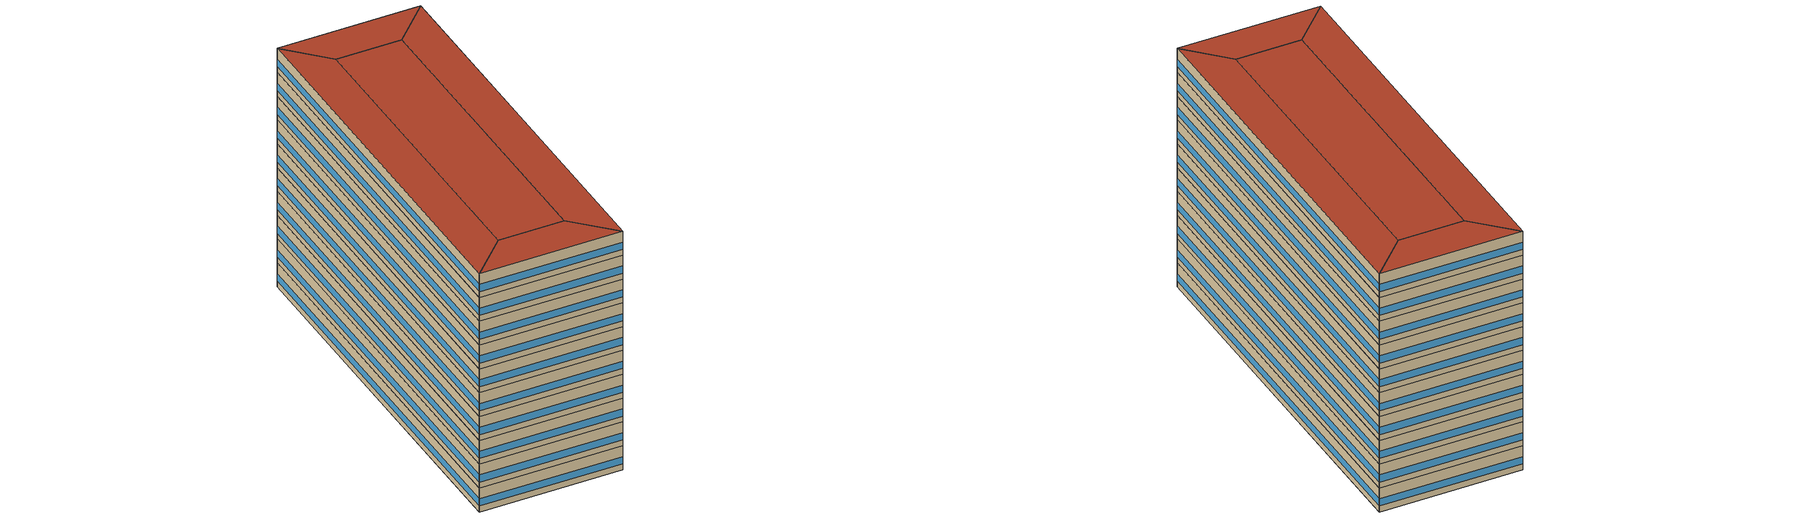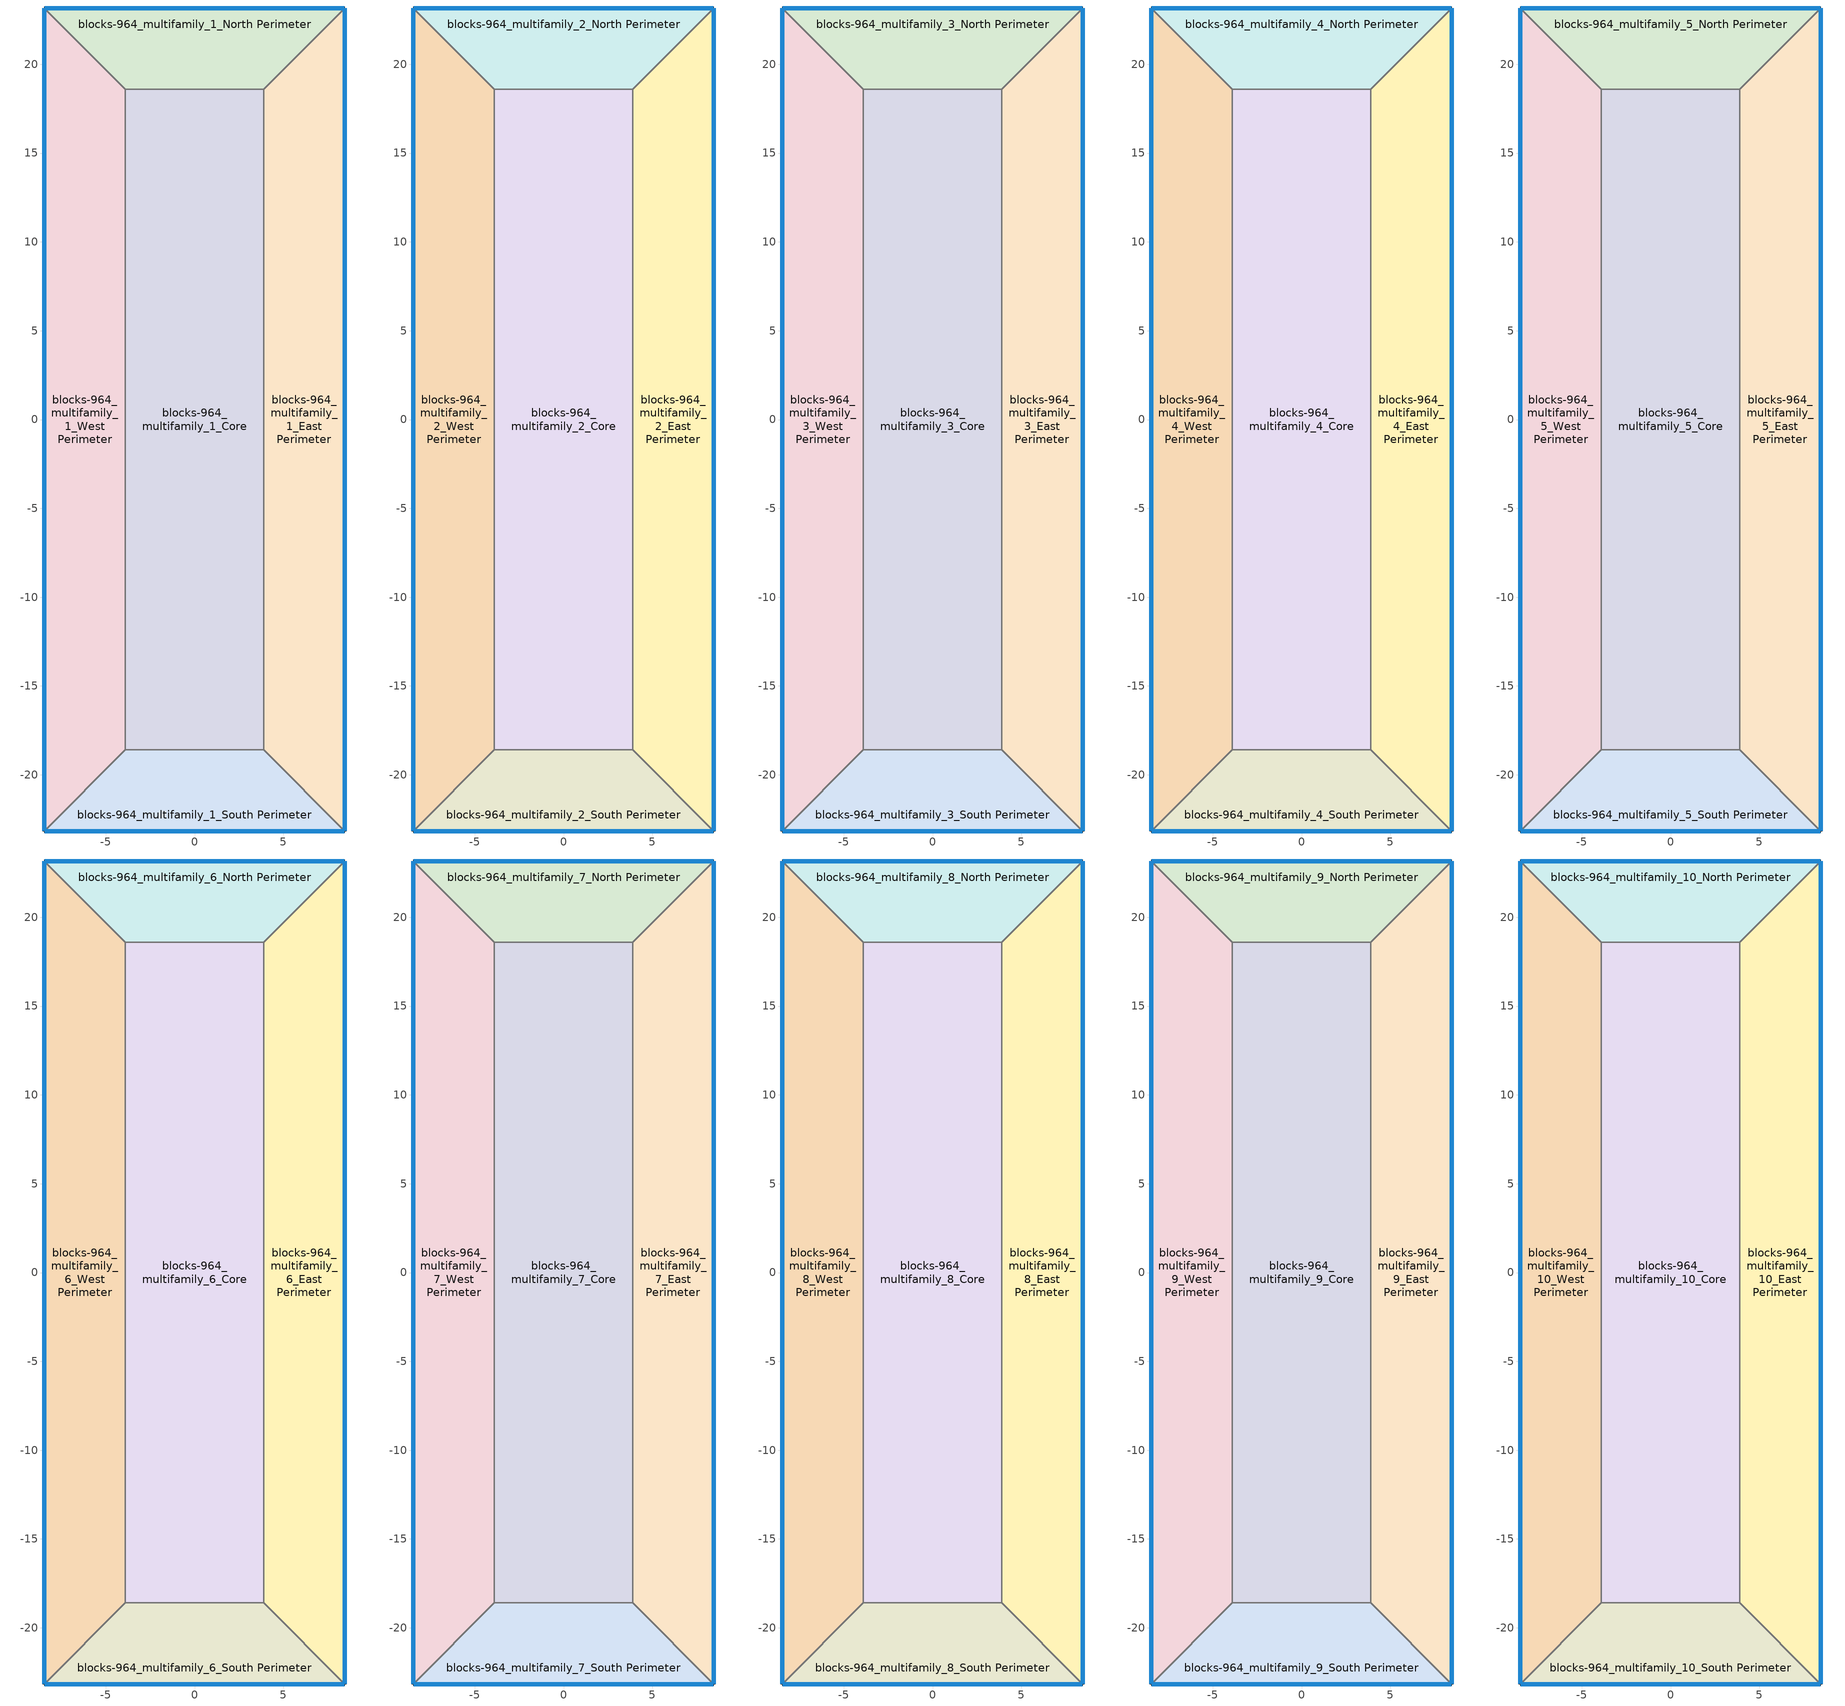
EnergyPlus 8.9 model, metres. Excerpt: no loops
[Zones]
blocks-964_multifamily_1_Core
 floor ground (Insul_slab): -3.89,-18.59 -3.89,18.59 3.89,18.59 3.89,-18.59 z0
 wall to blocks-964_multifamily_1_West Perimeter (Standard_Int-Wall): -3.89,18.59 -3.89,-18.59 z0:3.05
 wall to blocks-964_multifamily_1_North Perimeter (Standard_Int-Wall): 3.89,18.59 -3.89,18.59 z0:3.05
 wall to blocks-964_multifamily_1_East Perimeter (Standard_Int-Wall): 3.89,-18.59 3.89,18.59 z0:3.05
 wall to blocks-964_multifamily_1_South Perimeter (Standard_Int-Wall): -3.89,-18.59 3.89,-18.59 z0:3.05
blocks-964_multifamily_1_East Perimeter
 floor ground (Insul_slab): 8.46,23.16 8.46,-23.16 3.89,-18.59 3.89,18.59 z0
 wall outside (Masonry_Steel_Frame_Wall): 8.46,-23.16 8.46,23.16 z0:3.05
 wall to blocks-964_multifamily_1_South Perimeter (Standard_Int-Wall): 3.89,-18.59 8.46,-23.16 z0:3.05
 wall to blocks-964_multifamily_1_North Perimeter (Standard_Int-Wall): 8.46,23.16 3.89,18.59 z0:3.05
 window (fenestration_3.23660991_0.39_0.7): 8.46,-23.14 8.46,23.14 z0.76:1.68
blocks-964_multifamily_1_North Perimeter
 floor ground (Insul_slab): -8.46,23.16 8.46,23.16 3.89,18.59 -3.89,18.59 z0
 wall outside (Masonry_Steel_Frame_Wall): 8.46,23.16 -8.46,23.16 z0:3.05
 wall to blocks-964_multifamily_1_West Perimeter (Standard_Int-Wall): -8.46,23.16 -3.89,18.59 z0:3.05
 window (fenestration_3.23660991_0.39_0.7): 8.43,23.16 -8.43,23.16 z0.76:1.68
blocks-964_multifamily_1_South Perimeter
 floor ground (Insul_slab): 8.46,-23.16 -8.46,-23.16 -3.89,-18.59 3.89,-18.59 z0
 wall outside (Masonry_Steel_Frame_Wall): -8.46,-23.16 8.46,-23.16 z0:3.05
 wall to blocks-964_multifamily_1_West Perimeter (Standard_Int-Wall): -3.89,-18.59 -8.46,-23.16 z0:3.05
 window (fenestration_3.23660991_0.39_0.7): -8.43,-23.16 8.43,-23.16 z0.76:1.68
blocks-964_multifamily_1_West Perimeter
 floor ground (Insul_slab): -8.46,-23.16 -8.46,23.16 -3.89,18.59 -3.89,-18.59 z0
 wall outside (Masonry_Steel_Frame_Wall): -8.46,23.16 -8.46,-23.16 z0:3.05
 window (fenestration_3.23660991_0.39_0.7): -8.46,23.14 -8.46,-23.14 z0.76:1.68
blocks-964_multifamily_2_Core
 floor to blocks-964_multifamily_1_Core (INT-FLOOR-TOPSIDE): -3.89,-18.59 -3.89,18.59 3.89,18.59 3.89,-18.59 z3.05
 wall to blocks-964_multifamily_2_West Perimeter (Standard_Int-Wall): -3.89,18.59 -3.89,-18.59 z3.05:6.1
 wall to blocks-964_multifamily_2_North Perimeter (Standard_Int-Wall): 3.89,18.59 -3.89,18.59 z3.05:6.1
 wall to blocks-964_multifamily_2_East Perimeter (Standard_Int-Wall): 3.89,-18.59 3.89,18.59 z3.05:6.1
 wall to blocks-964_multifamily_2_South Perimeter (Standard_Int-Wall): -3.89,-18.59 3.89,-18.59 z3.05:6.1
blocks-964_multifamily_2_East Perimeter
 floor to blocks-964_multifamily_1_East Perimeter (INT-FLOOR-TOPSIDE): 8.46,23.16 8.46,-23.16 3.89,-18.59 3.89,18.59 z3.05
 wall outside (Masonry_Steel_Frame_Wall): 8.46,-23.16 8.46,23.16 z3.05:6.1
 wall to blocks-964_multifamily_2_South Perimeter (Standard_Int-Wall): 3.89,-18.59 8.46,-23.16 z3.05:6.1
 wall to blocks-964_multifamily_2_North Perimeter (Standard_Int-Wall): 8.46,23.16 3.89,18.59 z3.05:6.1
 window (fenestration_3.23660991_0.39_0.7): 8.46,-23.14 8.46,23.14 z3.81:4.73
blocks-964_multifamily_2_North Perimeter
 floor to blocks-964_multifamily_1_North Perimeter (INT-FLOOR-TOPSIDE): -8.46,23.16 8.46,23.16 3.89,18.59 -3.89,18.59 z3.05
 wall outside (Masonry_Steel_Frame_Wall): 8.46,23.16 -8.46,23.16 z3.05:6.1
 wall to blocks-964_multifamily_2_West Perimeter (Standard_Int-Wall): -8.46,23.16 -3.89,18.59 z3.05:6.1
 window (fenestration_3.23660991_0.39_0.7): 8.43,23.16 -8.43,23.16 z3.81:4.73
blocks-964_multifamily_2_South Perimeter
 floor to blocks-964_multifamily_1_South Perimeter (INT-FLOOR-TOPSIDE): 8.46,-23.16 -8.46,-23.16 -3.89,-18.59 3.89,-18.59 z3.05
 wall outside (Masonry_Steel_Frame_Wall): -8.46,-23.16 8.46,-23.16 z3.05:6.1
 wall to blocks-964_multifamily_2_West Perimeter (Standard_Int-Wall): -3.89,-18.59 -8.46,-23.16 z3.05:6.1
 window (fenestration_3.23660991_0.39_0.7): -8.43,-23.16 8.43,-23.16 z3.81:4.73
blocks-964_multifamily_2_West Perimeter
 floor to blocks-964_multifamily_1_West Perimeter (INT-FLOOR-TOPSIDE): -8.46,-23.16 -8.46,23.16 -3.89,18.59 -3.89,-18.59 z3.05
 wall outside (Masonry_Steel_Frame_Wall): -8.46,23.16 -8.46,-23.16 z3.05:6.1
 window (fenestration_3.23660991_0.39_0.7): -8.46,23.14 -8.46,-23.14 z3.81:4.73
blocks-964_multifamily_3_Core
 floor to blocks-964_multifamily_2_Core (INT-FLOOR-TOPSIDE): -3.89,-18.59 -3.89,18.59 3.89,18.59 3.89,-18.59 z6.1
 wall to blocks-964_multifamily_3_West Perimeter (Standard_Int-Wall): -3.89,18.59 -3.89,-18.59 z6.1:9.14
 wall to blocks-964_multifamily_3_North Perimeter (Standard_Int-Wall): 3.89,18.59 -3.89,18.59 z6.1:9.14
 wall to blocks-964_multifamily_3_East Perimeter (Standard_Int-Wall): 3.89,-18.59 3.89,18.59 z6.1:9.14
 wall to blocks-964_multifamily_3_South Perimeter (Standard_Int-Wall): -3.89,-18.59 3.89,-18.59 z6.1:9.14
blocks-964_multifamily_3_East Perimeter
 floor to blocks-964_multifamily_2_East Perimeter (INT-FLOOR-TOPSIDE): 8.46,23.16 8.46,-23.16 3.89,-18.59 3.89,18.59 z6.1
 wall outside (Masonry_Steel_Frame_Wall): 8.46,-23.16 8.46,23.16 z6.1:9.14
 wall to blocks-964_multifamily_3_South Perimeter (Standard_Int-Wall): 3.89,-18.59 8.46,-23.16 z6.1:9.14
 wall to blocks-964_multifamily_3_North Perimeter (Standard_Int-Wall): 8.46,23.16 3.89,18.59 z6.1:9.14
 window (fenestration_3.23660991_0.39_0.7): 8.46,-23.14 8.46,23.14 z6.86:7.77
blocks-964_multifamily_3_North Perimeter
 floor to blocks-964_multifamily_2_North Perimeter (INT-FLOOR-TOPSIDE): -8.46,23.16 8.46,23.16 3.89,18.59 -3.89,18.59 z6.1
 wall outside (Masonry_Steel_Frame_Wall): 8.46,23.16 -8.46,23.16 z6.1:9.14
 wall to blocks-964_multifamily_3_West Perimeter (Standard_Int-Wall): -8.46,23.16 -3.89,18.59 z6.1:9.14
 window (fenestration_3.23660991_0.39_0.7): 8.43,23.16 -8.43,23.16 z6.86:7.78
blocks-964_multifamily_3_South Perimeter
 floor to blocks-964_multifamily_2_South Perimeter (INT-FLOOR-TOPSIDE): 8.46,-23.16 -8.46,-23.16 -3.89,-18.59 3.89,-18.59 z6.1
 wall outside (Masonry_Steel_Frame_Wall): -8.46,-23.16 8.46,-23.16 z6.1:9.14
 wall to blocks-964_multifamily_3_West Perimeter (Standard_Int-Wall): -3.89,-18.59 -8.46,-23.16 z6.1:9.14
 window (fenestration_3.23660991_0.39_0.7): -8.43,-23.16 8.43,-23.16 z6.86:7.78
blocks-964_multifamily_3_West Perimeter
 floor to blocks-964_multifamily_2_West Perimeter (INT-FLOOR-TOPSIDE): -8.46,-23.16 -8.46,23.16 -3.89,18.59 -3.89,-18.59 z6.1
 wall outside (Masonry_Steel_Frame_Wall): -8.46,23.16 -8.46,-23.16 z6.1:9.14
 window (fenestration_3.23660991_0.39_0.7): -8.46,23.14 -8.46,-23.14 z6.86:7.77
blocks-964_multifamily_4_Core
 floor to blocks-964_multifamily_3_Core (INT-FLOOR-TOPSIDE): -3.89,-18.59 -3.89,18.59 3.89,18.59 3.89,-18.59 z9.14
 wall to blocks-964_multifamily_4_West Perimeter (Standard_Int-Wall): -3.89,18.59 -3.89,-18.59 z9.14:12.19
 wall to blocks-964_multifamily_4_North Perimeter (Standard_Int-Wall): 3.89,18.59 -3.89,18.59 z9.14:12.19
 wall to blocks-964_multifamily_4_East Perimeter (Standard_Int-Wall): 3.89,-18.59 3.89,18.59 z9.14:12.19
 wall to blocks-964_multifamily_4_South Perimeter (Standard_Int-Wall): -3.89,-18.59 3.89,-18.59 z9.14:12.19
blocks-964_multifamily_4_East Perimeter
 floor to blocks-964_multifamily_3_East Perimeter (INT-FLOOR-TOPSIDE): 8.46,23.16 8.46,-23.16 3.89,-18.59 3.89,18.59 z9.14
 wall outside (Masonry_Steel_Frame_Wall): 8.46,-23.16 8.46,23.16 z9.14:12.19
 wall to blocks-964_multifamily_4_South Perimeter (Standard_Int-Wall): 3.89,-18.59 8.46,-23.16 z9.14:12.19
 wall to blocks-964_multifamily_4_North Perimeter (Standard_Int-Wall): 8.46,23.16 3.89,18.59 z9.14:12.19
 window (fenestration_3.23660991_0.39_0.7): 8.46,-23.14 8.46,23.14 z9.91:10.82
blocks-964_multifamily_4_North Perimeter
 floor to blocks-964_multifamily_3_North Perimeter (INT-FLOOR-TOPSIDE): -8.46,23.16 8.46,23.16 3.89,18.59 -3.89,18.59 z9.14
 wall outside (Masonry_Steel_Frame_Wall): 8.46,23.16 -8.46,23.16 z9.14:12.19
 wall to blocks-964_multifamily_4_West Perimeter (Standard_Int-Wall): -8.46,23.16 -3.89,18.59 z9.14:12.19
 window (fenestration_3.23660991_0.39_0.7): 8.43,23.16 -8.43,23.16 z9.91:10.82
blocks-964_multifamily_4_South Perimeter
 floor to blocks-964_multifamily_3_South Perimeter (INT-FLOOR-TOPSIDE): 8.46,-23.16 -8.46,-23.16 -3.89,-18.59 3.89,-18.59 z9.14
 wall outside (Masonry_Steel_Frame_Wall): -8.46,-23.16 8.46,-23.16 z9.14:12.19
 wall to blocks-964_multifamily_4_West Perimeter (Standard_Int-Wall): -3.89,-18.59 -8.46,-23.16 z9.14:12.19
 window (fenestration_3.23660991_0.39_0.7): -8.43,-23.16 8.43,-23.16 z9.91:10.82
blocks-964_multifamily_4_West Perimeter
 floor to blocks-964_multifamily_3_West Perimeter (INT-FLOOR-TOPSIDE): -8.46,-23.16 -8.46,23.16 -3.89,18.59 -3.89,-18.59 z9.14
 wall outside (Masonry_Steel_Frame_Wall): -8.46,23.16 -8.46,-23.16 z9.14:12.19
 window (fenestration_3.23660991_0.39_0.7): -8.46,23.14 -8.46,-23.14 z9.91:10.82
blocks-964_multifamily_5_Core
 floor to blocks-964_multifamily_4_Core (INT-FLOOR-TOPSIDE): -3.89,-18.59 -3.89,18.59 3.89,18.59 3.89,-18.59 z12.19
 wall to blocks-964_multifamily_5_West Perimeter (Standard_Int-Wall): -3.89,18.59 -3.89,-18.59 z12.19:15.24
 wall to blocks-964_multifamily_5_North Perimeter (Standard_Int-Wall): 3.89,18.59 -3.89,18.59 z12.19:15.24
 wall to blocks-964_multifamily_5_East Perimeter (Standard_Int-Wall): 3.89,-18.59 3.89,18.59 z12.19:15.24
 wall to blocks-964_multifamily_5_South Perimeter (Standard_Int-Wall): -3.89,-18.59 3.89,-18.59 z12.19:15.24
blocks-964_multifamily_5_East Perimeter
 floor to blocks-964_multifamily_4_East Perimeter (INT-FLOOR-TOPSIDE): 8.46,23.16 8.46,-23.16 3.89,-18.59 3.89,18.59 z12.19
 wall outside (Masonry_Steel_Frame_Wall): 8.46,-23.16 8.46,23.16 z12.19:15.24
 wall to blocks-964_multifamily_5_South Perimeter (Standard_Int-Wall): 3.89,-18.59 8.46,-23.16 z12.19:15.24
 wall to blocks-964_multifamily_5_North Perimeter (Standard_Int-Wall): 8.46,23.16 3.89,18.59 z12.19:15.24
 window (fenestration_3.23660991_0.39_0.7): 8.46,-23.14 8.46,23.14 z12.95:13.87
blocks-964_multifamily_5_North Perimeter
 floor to blocks-964_multifamily_4_North Perimeter (INT-FLOOR-TOPSIDE): -8.46,23.16 8.46,23.16 3.89,18.59 -3.89,18.59 z12.19
 wall outside (Masonry_Steel_Frame_Wall): 8.46,23.16 -8.46,23.16 z12.19:15.24
 wall to blocks-964_multifamily_5_West Perimeter (Standard_Int-Wall): -8.46,23.16 -3.89,18.59 z12.19:15.24
 window (fenestration_3.23660991_0.39_0.7): 8.43,23.16 -8.43,23.16 z12.95:13.87
blocks-964_multifamily_5_South Perimeter
 floor to blocks-964_multifamily_4_South Perimeter (INT-FLOOR-TOPSIDE): 8.46,-23.16 -8.46,-23.16 -3.89,-18.59 3.89,-18.59 z12.19
 wall outside (Masonry_Steel_Frame_Wall): -8.46,-23.16 8.46,-23.16 z12.19:15.24
 wall to blocks-964_multifamily_5_West Perimeter (Standard_Int-Wall): -3.89,-18.59 -8.46,-23.16 z12.19:15.24
 window (fenestration_3.23660991_0.39_0.7): -8.43,-23.16 8.43,-23.16 z12.95:13.87
blocks-964_multifamily_5_West Perimeter
 floor to blocks-964_multifamily_4_West Perimeter (INT-FLOOR-TOPSIDE): -8.46,-23.16 -8.46,23.16 -3.89,18.59 -3.89,-18.59 z12.19
 wall outside (Masonry_Steel_Frame_Wall): -8.46,23.16 -8.46,-23.16 z12.19:15.24
 window (fenestration_3.23660991_0.39_0.7): -8.46,23.14 -8.46,-23.14 z12.95:13.87
blocks-964_multifamily_6_Core
 floor to blocks-964_multifamily_5_Core (INT-FLOOR-TOPSIDE): -3.89,-18.59 -3.89,18.59 3.89,18.59 3.89,-18.59 z15.24
 wall to blocks-964_multifamily_6_West Perimeter (Standard_Int-Wall): -3.89,18.59 -3.89,-18.59 z15.24:18.29
 wall to blocks-964_multifamily_6_North Perimeter (Standard_Int-Wall): 3.89,18.59 -3.89,18.59 z15.24:18.29
 wall to blocks-964_multifamily_6_East Perimeter (Standard_Int-Wall): 3.89,-18.59 3.89,18.59 z15.24:18.29
 wall to blocks-964_multifamily_6_South Perimeter (Standard_Int-Wall): -3.89,-18.59 3.89,-18.59 z15.24:18.29
blocks-964_multifamily_6_East Perimeter
 floor to blocks-964_multifamily_5_East Perimeter (INT-FLOOR-TOPSIDE): 8.46,23.16 8.46,-23.16 3.89,-18.59 3.89,18.59 z15.24
 wall outside (Masonry_Steel_Frame_Wall): 8.46,-23.16 8.46,23.16 z15.24:18.29
 wall to blocks-964_multifamily_6_South Perimeter (Standard_Int-Wall): 3.89,-18.59 8.46,-23.16 z15.24:18.29
 wall to blocks-964_multifamily_6_North Perimeter (Standard_Int-Wall): 8.46,23.16 3.89,18.59 z15.24:18.29
 window (fenestration_3.23660991_0.39_0.7): 8.46,-23.14 8.46,23.14 z16:16.92
blocks-964_multifamily_6_North Perimeter
 floor to blocks-964_multifamily_5_North Perimeter (INT-FLOOR-TOPSIDE): -8.46,23.16 8.46,23.16 3.89,18.59 -3.89,18.59 z15.24
 wall outside (Masonry_Steel_Frame_Wall): 8.46,23.16 -8.46,23.16 z15.24:18.29
 wall to blocks-964_multifamily_6_West Perimeter (Standard_Int-Wall): -8.46,23.16 -3.89,18.59 z15.24:18.29
 window (fenestration_3.23660991_0.39_0.7): 8.43,23.16 -8.43,23.16 z16:16.92
blocks-964_multifamily_6_South Perimeter
 floor to blocks-964_multifamily_5_South Perimeter (INT-FLOOR-TOPSIDE): 8.46,-23.16 -8.46,-23.16 -3.89,-18.59 3.89,-18.59 z15.24
 wall outside (Masonry_Steel_Frame_Wall): -8.46,-23.16 8.46,-23.16 z15.24:18.29
 wall to blocks-964_multifamily_6_West Perimeter (Standard_Int-Wall): -3.89,-18.59 -8.46,-23.16 z15.24:18.29
 window (fenestration_3.23660991_0.39_0.7): -8.43,-23.16 8.43,-23.16 z16:16.92
blocks-964_multifamily_6_West Perimeter
 floor to blocks-964_multifamily_5_West Perimeter (INT-FLOOR-TOPSIDE): -8.46,-23.16 -8.46,23.16 -3.89,18.59 -3.89,-18.59 z15.24
 wall outside (Masonry_Steel_Frame_Wall): -8.46,23.16 -8.46,-23.16 z15.24:18.29
 window (fenestration_3.23660991_0.39_0.7): -8.46,23.14 -8.46,-23.14 z16:16.92
blocks-964_multifamily_7_Core
 floor to blocks-964_multifamily_6_Core (INT-FLOOR-TOPSIDE): -3.89,-18.59 -3.89,18.59 3.89,18.59 3.89,-18.59 z18.29
 wall to blocks-964_multifamily_7_West Perimeter (Standard_Int-Wall): -3.89,18.59 -3.89,-18.59 z18.29:21.34
 wall to blocks-964_multifamily_7_North Perimeter (Standard_Int-Wall): 3.89,18.59 -3.89,18.59 z18.29:21.34
 wall to blocks-964_multifamily_7_East Perimeter (Standard_Int-Wall): 3.89,-18.59 3.89,18.59 z18.29:21.34
 wall to blocks-964_multifamily_7_South Perimeter (Standard_Int-Wall): -3.89,-18.59 3.89,-18.59 z18.29:21.34
blocks-964_multifamily_7_East Perimeter
 floor to blocks-964_multifamily_6_East Perimeter (INT-FLOOR-TOPSIDE): 8.46,23.16 8.46,-23.16 3.89,-18.59 3.89,18.59 z18.29
 wall outside (Masonry_Steel_Frame_Wall): 8.46,-23.16 8.46,23.16 z18.29:21.34
 wall to blocks-964_multifamily_7_South Perimeter (Standard_Int-Wall): 3.89,-18.59 8.46,-23.16 z18.29:21.34
 wall to blocks-964_multifamily_7_North Perimeter (Standard_Int-Wall): 8.46,23.16 3.89,18.59 z18.29:21.34
 window (fenestration_3.23660991_0.39_0.7): 8.46,-23.14 8.46,23.14 z19.05:19.97
blocks-964_multifamily_7_North Perimeter
 floor to blocks-964_multifamily_6_North Perimeter (INT-FLOOR-TOPSIDE): -8.46,23.16 8.46,23.16 3.89,18.59 -3.89,18.59 z18.29
 wall outside (Masonry_Steel_Frame_Wall): 8.46,23.16 -8.46,23.16 z18.29:21.34
 wall to blocks-964_multifamily_7_West Perimeter (Standard_Int-Wall): -8.46,23.16 -3.89,18.59 z18.29:21.34
 window (fenestration_3.23660991_0.39_0.7): 8.43,23.16 -8.43,23.16 z19.05:19.97
blocks-964_multifamily_7_South Perimeter
 floor to blocks-964_multifamily_6_South Perimeter (INT-FLOOR-TOPSIDE): 8.46,-23.16 -8.46,-23.16 -3.89,-18.59 3.89,-18.59 z18.29
 wall outside (Masonry_Steel_Frame_Wall): -8.46,-23.16 8.46,-23.16 z18.29:21.34
 wall to blocks-964_multifamily_7_West Perimeter (Standard_Int-Wall): -3.89,-18.59 -8.46,-23.16 z18.29:21.34
 window (fenestration_3.23660991_0.39_0.7): -8.43,-23.16 8.43,-23.16 z19.05:19.97
blocks-964_multifamily_7_West Perimeter
 floor to blocks-964_multifamily_6_West Perimeter (INT-FLOOR-TOPSIDE): -8.46,-23.16 -8.46,23.16 -3.89,18.59 -3.89,-18.59 z18.29
 wall outside (Masonry_Steel_Frame_Wall): -8.46,23.16 -8.46,-23.16 z18.29:21.34
 window (fenestration_3.23660991_0.39_0.7): -8.46,23.14 -8.46,-23.14 z19.05:19.97
blocks-964_multifamily_8_Core
 floor to blocks-964_multifamily_7_Core (INT-FLOOR-TOPSIDE): -3.89,-18.59 -3.89,18.59 3.89,18.59 3.89,-18.59 z21.34
 wall to blocks-964_multifamily_8_West Perimeter (Standard_Int-Wall): -3.89,18.59 -3.89,-18.59 z21.34:24.38
 wall to blocks-964_multifamily_8_North Perimeter (Standard_Int-Wall): 3.89,18.59 -3.89,18.59 z21.34:24.38
 wall to blocks-964_multifamily_8_East Perimeter (Standard_Int-Wall): 3.89,-18.59 3.89,18.59 z21.34:24.38
 wall to blocks-964_multifamily_8_South Perimeter (Standard_Int-Wall): -3.89,-18.59 3.89,-18.59 z21.34:24.38
blocks-964_multifamily_8_East Perimeter
 floor to blocks-964_multifamily_7_East Perimeter (INT-FLOOR-TOPSIDE): 8.46,23.16 8.46,-23.16 3.89,-18.59 3.89,18.59 z21.34
 wall outside (Masonry_Steel_Frame_Wall): 8.46,-23.16 8.46,23.16 z21.34:24.38
 wall to blocks-964_multifamily_8_South Perimeter (Standard_Int-Wall): 3.89,-18.59 8.46,-23.16 z21.34:24.38
 wall to blocks-964_multifamily_8_North Perimeter (Standard_Int-Wall): 8.46,23.16 3.89,18.59 z21.34:24.38
 window (fenestration_3.23660991_0.39_0.7): 8.46,-23.14 8.46,23.14 z22.1:23.01
blocks-964_multifamily_8_North Perimeter
 floor to blocks-964_multifamily_7_North Perimeter (INT-FLOOR-TOPSIDE): -8.46,23.16 8.46,23.16 3.89,18.59 -3.89,18.59 z21.34
 wall outside (Masonry_Steel_Frame_Wall): 8.46,23.16 -8.46,23.16 z21.34:24.38
 wall to blocks-964_multifamily_8_West Perimeter (Standard_Int-Wall): -8.46,23.16 -3.89,18.59 z21.34:24.38
 window (fenestration_3.23660991_0.39_0.7): 8.43,23.16 -8.43,23.16 z22.1:23.02
blocks-964_multifamily_8_South Perimeter
 floor to blocks-964_multifamily_7_South Perimeter (INT-FLOOR-TOPSIDE): 8.46,-23.16 -8.46,-23.16 -3.89,-18.59 3.89,-18.59 z21.34
 wall outside (Masonry_Steel_Frame_Wall): -8.46,-23.16 8.46,-23.16 z21.34:24.38
 wall to blocks-964_multifamily_8_West Perimeter (Standard_Int-Wall): -3.89,-18.59 -8.46,-23.16 z21.34:24.38
 window (fenestration_3.23660991_0.39_0.7): -8.43,-23.16 8.43,-23.16 z22.1:23.02
blocks-964_multifamily_8_West Perimeter
 floor to blocks-964_multifamily_7_West Perimeter (INT-FLOOR-TOPSIDE): -8.46,-23.16 -8.46,23.16 -3.89,18.59 -3.89,-18.59 z21.34
 wall outside (Masonry_Steel_Frame_Wall): -8.46,23.16 -8.46,-23.16 z21.34:24.38
 window (fenestration_3.23660991_0.39_0.7): -8.46,23.14 -8.46,-23.14 z22.1:23.01
blocks-964_multifamily_9_Core
 floor to blocks-964_multifamily_8_Core (INT-FLOOR-TOPSIDE): -3.89,-18.59 -3.89,18.59 3.89,18.59 3.89,-18.59 z24.38
 wall to blocks-964_multifamily_9_West Perimeter (Standard_Int-Wall): -3.89,18.59 -3.89,-18.59 z24.38:27.43
 wall to blocks-964_multifamily_9_North Perimeter (Standard_Int-Wall): 3.89,18.59 -3.89,18.59 z24.38:27.43
 wall to blocks-964_multifamily_9_East Perimeter (Standard_Int-Wall): 3.89,-18.59 3.89,18.59 z24.38:27.43
 wall to blocks-964_multifamily_9_South Perimeter (Standard_Int-Wall): -3.89,-18.59 3.89,-18.59 z24.38:27.43
blocks-964_multifamily_9_East Perimeter
 floor to blocks-964_multifamily_8_East Perimeter (INT-FLOOR-TOPSIDE): 8.46,23.16 8.46,-23.16 3.89,-18.59 3.89,18.59 z24.38
 wall outside (Masonry_Steel_Frame_Wall): 8.46,-23.16 8.46,23.16 z24.38:27.43
 wall to blocks-964_multifamily_9_South Perimeter (Standard_Int-Wall): 3.89,-18.59 8.46,-23.16 z24.38:27.43
 wall to blocks-964_multifamily_9_North Perimeter (Standard_Int-Wall): 8.46,23.16 3.89,18.59 z24.38:27.43
 window (fenestration_3.23660991_0.39_0.7): 8.46,-23.14 8.46,23.14 z25.15:26.06
blocks-964_multifamily_9_North Perimeter
 floor to blocks-964_multifamily_8_North Perimeter (INT-FLOOR-TOPSIDE): -8.46,23.16 8.46,23.16 3.89,18.59 -3.89,18.59 z24.38
 wall outside (Masonry_Steel_Frame_Wall): 8.46,23.16 -8.46,23.16 z24.38:27.43
 wall to blocks-964_multifamily_9_West Perimeter (Standard_Int-Wall): -8.46,23.16 -3.89,18.59 z24.38:27.43
 window (fenestration_3.23660991_0.39_0.7): 8.43,23.16 -8.43,23.16 z25.15:26.06
blocks-964_multifamily_9_South Perimeter
 floor to blocks-964_multifamily_8_South Perimeter (INT-FLOOR-TOPSIDE): 8.46,-23.16 -8.46,-23.16 -3.89,-18.59 3.89,-18.59 z24.38
 wall outside (Masonry_Steel_Frame_Wall): -8.46,-23.16 8.46,-23.16 z24.38:27.43
 wall to blocks-964_multifamily_9_West Perimeter (Standard_Int-Wall): -3.89,-18.59 -8.46,-23.16 z24.38:27.43
 window (fenestration_3.23660991_0.39_0.7): -8.43,-23.16 8.43,-23.16 z25.15:26.06
blocks-964_multifamily_9_West Perimeter
 floor to blocks-964_multifamily_8_West Perimeter (INT-FLOOR-TOPSIDE): -8.46,-23.16 -8.46,23.16 -3.89,18.59 -3.89,-18.59 z24.38
 wall outside (Masonry_Steel_Frame_Wall): -8.46,23.16 -8.46,-23.16 z24.38:27.43
 window (fenestration_3.23660991_0.39_0.7): -8.46,23.14 -8.46,-23.14 z25.15:26.06
blocks-964_multifamily_10_Core
 floor to blocks-964_multifamily_9_Core (INT-FLOOR-TOPSIDE): -3.89,-18.59 -3.89,18.59 3.89,18.59 3.89,-18.59 z27.43
 wall to blocks-964_multifamily_10_West Perimeter (Standard_Int-Wall): -3.89,18.59 -3.89,-18.59 z27.43:30.48
 wall to blocks-964_multifamily_10_North Perimeter (Standard_Int-Wall): 3.89,18.59 -3.89,18.59 z27.43:30.48
 wall to blocks-964_multifamily_10_East Perimeter (Standard_Int-Wall): 3.89,-18.59 3.89,18.59 z27.43:30.48
 wall to blocks-964_multifamily_10_South Perimeter (Standard_Int-Wall): -3.89,-18.59 3.89,-18.59 z27.43:30.48
 roof outside (IEAD_Metal_Deck): 3.89,-18.59 3.89,18.59 -3.89,18.59 -3.89,-18.59 z30.48
blocks-964_multifamily_10_East Perimeter
 floor to blocks-964_multifamily_9_East Perimeter (INT-FLOOR-TOPSIDE): 8.46,23.16 8.46,-23.16 3.89,-18.59 3.89,18.59 z27.43
 wall outside (Masonry_Steel_Frame_Wall): 8.46,-23.16 8.46,23.16 z27.43:30.48
 wall to blocks-964_multifamily_10_South Perimeter (Standard_Int-Wall): 3.89,-18.59 8.46,-23.16 z27.43:30.48
 wall to blocks-964_multifamily_10_North Perimeter (Standard_Int-Wall): 8.46,23.16 3.89,18.59 z27.43:30.48
 window (fenestration_3.23660991_0.39_0.7): 8.46,-23.14 8.46,23.14 z28.19:29.11
 roof outside (IEAD_Metal_Deck): 3.89,18.59 3.89,-18.59 8.46,-23.16 8.46,23.16 z30.48
blocks-964_multifamily_10_North Perimeter
 floor to blocks-964_multifamily_9_North Perimeter (INT-FLOOR-TOPSIDE): -8.46,23.16 8.46,23.16 3.89,18.59 -3.89,18.59 z27.43
 wall outside (Masonry_Steel_Frame_Wall): 8.46,23.16 -8.46,23.16 z27.43:30.48
 wall to blocks-964_multifamily_10_West Perimeter (Standard_Int-Wall): -8.46,23.16 -3.89,18.59 z27.43:30.48
 window (fenestration_3.23660991_0.39_0.7): 8.43,23.16 -8.43,23.16 z28.19:29.11
 roof outside (IEAD_Metal_Deck): -3.89,18.59 3.89,18.59 8.46,23.16 -8.46,23.16 z30.48
blocks-964_multifamily_10_South Perimeter
 floor to blocks-964_multifamily_9_South Perimeter (INT-FLOOR-TOPSIDE): 8.46,-23.16 -8.46,-23.16 -3.89,-18.59 3.89,-18.59 z27.43
 wall outside (Masonry_Steel_Frame_Wall): -8.46,-23.16 8.46,-23.16 z27.43:30.48
 wall to blocks-964_multifamily_10_West Perimeter (Standard_Int-Wall): -3.89,-18.59 -8.46,-23.16 z27.43:30.48
 window (fenestration_3.23660991_0.39_0.7): -8.43,-23.16 8.43,-23.16 z28.19:29.11
 roof outside (IEAD_Metal_Deck): 3.89,-18.59 -3.89,-18.59 -8.46,-23.16 8.46,-23.16 z30.48
blocks-964_multifamily_10_West Perimeter
 floor to blocks-964_multifamily_9_West Perimeter (INT-FLOOR-TOPSIDE): -8.46,-23.16 -8.46,23.16 -3.89,18.59 -3.89,-18.59 z27.43
 wall outside (Masonry_Steel_Frame_Wall): -8.46,23.16 -8.46,-23.16 z27.43:30.48
 window (fenestration_3.23660991_0.39_0.7): -8.46,23.14 -8.46,-23.14 z28.19:29.11
 roof outside (IEAD_Metal_Deck): -3.89,-18.59 -3.89,18.59 -8.46,23.16 -8.46,-23.16 z30.48
[Building]
HighRise_Apt_2004: North Axis {deg}=104.903
[Site:Location]
Miami Intl Ap_FL_USA: Latitude {deg}=25.82; Longitude {deg}=-80.3; Time Zone {hr}=-5; Elevation {m}=11
[Site:GroundTemperature:BuildingSurface]
19.527, 19.502, 19.536, 19.598, 20.002, 21.64, 22.225, 22.375, 21.449, 20.121, 19.802, 19.633
[Site:WaterMainsTemperature]
Calculation Method=Correlation; Annual Average Outdoor Air Temperature {C}=9.69; Maximum Difference In Monthly Average Outdoor Air Temperatures {deltaC}=28.1
[SizingPeriod:DesignDay] Day of Month=21; Dry-Bulb Temperature Range Modifier Type=DefaultMultipliers; Humidity Condition Type=Wetbulb; Barometric Pressure {Pa}=101193; Rain Indicator=No; Snow Indicator=No; Daylight Saving Time Indicator=No
Name | Month | Day Type | Maximum Dry-Bulb Temperature {C} | Daily Dry-Bulb Temperature Range {deltaC} | Wetbulb or DewPoint at Maximum Dry-Bulb {C} | Wind Speed {m/s} | Wind Direction {deg} | Solar Model Indicator | ASHRAE Clear Sky Optical Depth for Beam Irradiance (taub) | ASHRAE Clear Sky Optical Depth for Diffuse Irradiance (taud) | Sky Clearness
Miami Intl Ap Ann Clg .4% Condns DB=>MWB | 7 | SummerDesignDay | 33.2 | 6.7 | 25.3 | 4.5 | 140 | ASHRAETau | 0.528 | 1.905
Miami Intl Ap Ann Htg 99.6% Condns DB | 1 | WinterDesignDay | 8.7 | 0 | 8.7 | 3.8 | 340 | ASHRAEClearSky |  |  | 0
[Material] Thermal Absorptance=0.9
Name | Roughness | Thickness {m} | Conductivity {W/m-K} | Density {kg/m3} | Specific Heat {J/kg-K} | Solar Absorptance | Visible Absorptance
1/2IN Gypsum | Smooth | 0.0127 | 0.16 | 784.9 | 830 | 0.92 | 0.92
4IN CONCRETE HW | Rough | 0.1016 | 1.311 | 2240 | 836.8 | 0.7 | 0.7
Floor Insulation | MediumRough | 0.0795 | 0.045 | 265 | 836.8 | 0.7 | 0.7
IEAD Roof Insulation | MediumRough | 0.134064 | 0.049 | 265 | 836.8 | 0.7 | 0.7
M01 100mm brick | MediumRough | 0.1016 | 0.89 | 1920 | 790 | 0.7 | 0.7
MAT-CC05 8 HW CONCRETE | Rough | 0.2032 | 1.311 | 2240 | 836.8 | 0.7 | 0.7
Metal Decking | MediumSmooth | 0.0015 | 45.006 | 7680 | 418.4 | 0.7 | 0.3
Roof Membrane | VeryRough | 0.0095 | 0.16 | 1121.29 | 1460 | 0.7 | 0.7
Steel Frame Wall Insulation | MediumRough | 0.0932479 | 0.049 | 265 | 836.8 | 0.7 | 0.7
[Material:NoMass]
CP02 CARPET PAD: Roughness=VeryRough; Thermal Resistance {m2-K/W}=0.2165; Thermal Absorptance=0.9; Solar Absorptance=0.7; Visible Absorptance=0.8
[WindowMaterial:SimpleGlazingSystem]
Glazing Layer: U-Factor {W/m2-K}=3.23661; Solar Heat Gain Coefficient=0.39; Visible Transmittance=0.7
[Construction]
fenestration_3.23660991_0.39_0.7: Glazing Layer
IEAD_Metal_Deck: Roof Membrane, IEAD Roof Insulation, Metal Decking
Insul_slab: Floor Insulation, MAT-CC05 8 HW CONCRETE
INT-FLOOR-TOPSIDE: 1/2IN Gypsum, 4IN CONCRETE HW, CP02 CARPET PAD
Masonry_Steel_Frame_Wall: M01 100mm brick, Steel Frame Wall Insulation, 1/2IN Gypsum
Standard_Int-Wall: 1/2IN Gypsum, 1/2IN Gypsum
[Zone]
blocks-964_multifamily_10_Core; blocks-964_multifamily_10_East Perimeter; blocks-964_multifamily_10_North Perimeter; blocks-964_multifamily_10_South Perimeter; blocks-964_multifamily_10_West Perimeter; blocks-964_multifamily_1_Core; blocks-964_multifamily_1_East Perimeter; blocks-964_multifamily_1_North Perimeter; blocks-964_multifamily_1_South Perimeter; blocks-964_multifamily_1_West Perimeter; blocks-964_multifamily_2_Core; blocks-964_multifamily_2_East Perimeter; blocks-964_multifamily_2_North Perimeter; blocks-964_multifamily_2_South Perimeter; blocks-964_multifamily_2_West Perimeter; blocks-964_multifamily_3_Core; blocks-964_multifamily_3_East Perimeter; blocks-964_multifamily_3_North Perimeter; blocks-964_multifamily_3_South Perimeter; blocks-964_multifamily_3_West Perimeter; blocks-964_multifamily_4_Core; blocks-964_multifamily_4_East Perimeter; blocks-964_multifamily_4_North Perimeter; blocks-964_multifamily_4_South Perimeter; blocks-964_multifamily_4_West Perimeter; blocks-964_multifamily_5_Core; blocks-964_multifamily_5_East Perimeter; blocks-964_multifamily_5_North Perimeter; blocks-964_multifamily_5_South Perimeter; blocks-964_multifamily_5_West Perimeter; blocks-964_multifamily_6_Core; blocks-964_multifamily_6_East Perimeter; blocks-964_multifamily_6_North Perimeter; blocks-964_multifamily_6_South Perimeter; blocks-964_multifamily_6_West Perimeter; blocks-964_multifamily_7_Core; blocks-964_multifamily_7_East Perimeter; blocks-964_multifamily_7_North Perimeter; blocks-964_multifamily_7_South Perimeter; blocks-964_multifamily_7_West Perimeter; blocks-964_multifamily_8_Core; blocks-964_multifamily_8_East Perimeter; blocks-964_multifamily_8_North Perimeter; blocks-964_multifamily_8_South Perimeter; blocks-964_multifamily_8_West Perimeter; blocks-964_multifamily_9_Core; blocks-964_multifamily_9_East Perimeter; blocks-964_multifamily_9_North Perimeter; blocks-964_multifamily_9_South Perimeter; blocks-964_multifamily_9_West Perimeter
[Lights] Schedule=PNNL_Asset_Rating_Apartment_Lighting_Schedule; Design Level Calculation Method=Watts/Area; Watts per Zone Floor Area {W/m2}=7.53854; Fraction Radiant=0.37; Fraction Visible=0.18
Name | Zone or ZoneList
PNNL_Asset_Rating_Apartment_Lights 50 | blocks-964_multifamily_10_Core
PNNL_Asset_Rating_Apartment_Lights 48 | blocks-964_multifamily_10_East Perimeter
PNNL_Asset_Rating_Apartment_Lights 47 | blocks-964_multifamily_10_North Perimeter
PNNL_Asset_Rating_Apartment_Lights 49 | blocks-964_multifamily_10_South Perimeter
PNNL_Asset_Rating_Apartment_Lights 46 | blocks-964_multifamily_10_West Perimeter
PNNL_Asset_Rating_Apartment_Lights 5 | blocks-964_multifamily_1_Core
PNNL_Asset_Rating_Apartment_Lights 3 | blocks-964_multifamily_1_East Perimeter
PNNL_Asset_Rating_Apartment_Lights 2 | blocks-964_multifamily_1_North Perimeter
PNNL_Asset_Rating_Apartment_Lights 4 | blocks-964_multifamily_1_South Perimeter
PNNL_Asset_Rating_Apartment_Lights 1 | blocks-964_multifamily_1_West Perimeter
PNNL_Asset_Rating_Apartment_Lights 10 | blocks-964_multifamily_2_Core
PNNL_Asset_Rating_Apartment_Lights 8 | blocks-964_multifamily_2_East Perimeter
PNNL_Asset_Rating_Apartment_Lights 7 | blocks-964_multifamily_2_North Perimeter
PNNL_Asset_Rating_Apartment_Lights 9 | blocks-964_multifamily_2_South Perimeter
PNNL_Asset_Rating_Apartment_Lights 6 | blocks-964_multifamily_2_West Perimeter
PNNL_Asset_Rating_Apartment_Lights 15 | blocks-964_multifamily_3_Core
PNNL_Asset_Rating_Apartment_Lights 13 | blocks-964_multifamily_3_East Perimeter
PNNL_Asset_Rating_Apartment_Lights 12 | blocks-964_multifamily_3_North Perimeter
PNNL_Asset_Rating_Apartment_Lights 14 | blocks-964_multifamily_3_South Perimeter
PNNL_Asset_Rating_Apartment_Lights 11 | blocks-964_multifamily_3_West Perimeter
PNNL_Asset_Rating_Apartment_Lights 20 | blocks-964_multifamily_4_Core
PNNL_Asset_Rating_Apartment_Lights 18 | blocks-964_multifamily_4_East Perimeter
PNNL_Asset_Rating_Apartment_Lights 17 | blocks-964_multifamily_4_North Perimeter
PNNL_Asset_Rating_Apartment_Lights 19 | blocks-964_multifamily_4_South Perimeter
PNNL_Asset_Rating_Apartment_Lights 16 | blocks-964_multifamily_4_West Perimeter
PNNL_Asset_Rating_Apartment_Lights 25 | blocks-964_multifamily_5_Core
PNNL_Asset_Rating_Apartment_Lights 23 | blocks-964_multifamily_5_East Perimeter
PNNL_Asset_Rating_Apartment_Lights 22 | blocks-964_multifamily_5_North Perimeter
PNNL_Asset_Rating_Apartment_Lights 24 | blocks-964_multifamily_5_South Perimeter
PNNL_Asset_Rating_Apartment_Lights 21 | blocks-964_multifamily_5_West Perimeter
PNNL_Asset_Rating_Apartment_Lights 30 | blocks-964_multifamily_6_Core
PNNL_Asset_Rating_Apartment_Lights 28 | blocks-964_multifamily_6_East Perimeter
PNNL_Asset_Rating_Apartment_Lights 27 | blocks-964_multifamily_6_North Perimeter
PNNL_Asset_Rating_Apartment_Lights 29 | blocks-964_multifamily_6_South Perimeter
PNNL_Asset_Rating_Apartment_Lights 26 | blocks-964_multifamily_6_West Perimeter
PNNL_Asset_Rating_Apartment_Lights 35 | blocks-964_multifamily_7_Core
PNNL_Asset_Rating_Apartment_Lights 33 | blocks-964_multifamily_7_East Perimeter
PNNL_Asset_Rating_Apartment_Lights 32 | blocks-964_multifamily_7_North Perimeter
PNNL_Asset_Rating_Apartment_Lights 34 | blocks-964_multifamily_7_South Perimeter
PNNL_Asset_Rating_Apartment_Lights 31 | blocks-964_multifamily_7_West Perimeter
PNNL_Asset_Rating_Apartment_Lights 40 | blocks-964_multifamily_8_Core
PNNL_Asset_Rating_Apartment_Lights 38 | blocks-964_multifamily_8_East Perimeter
PNNL_Asset_Rating_Apartment_Lights 37 | blocks-964_multifamily_8_North Perimeter
PNNL_Asset_Rating_Apartment_Lights 39 | blocks-964_multifamily_8_South Perimeter
PNNL_Asset_Rating_Apartment_Lights 36 | blocks-964_multifamily_8_West Perimeter
PNNL_Asset_Rating_Apartment_Lights 45 | blocks-964_multifamily_9_Core
PNNL_Asset_Rating_Apartment_Lights 43 | blocks-964_multifamily_9_East Perimeter
PNNL_Asset_Rating_Apartment_Lights 42 | blocks-964_multifamily_9_North Perimeter
PNNL_Asset_Rating_Apartment_Lights 44 | blocks-964_multifamily_9_South Perimeter
PNNL_Asset_Rating_Apartment_Lights 41 | blocks-964_multifamily_9_West Perimeter
[AvailabilityManager:Scheduled]
Name | Schedule
AirLoop air_handlers-573_10_BLK Availability Manager; AirLoop air_handlers-573_11_BLK Availability Manager; AirLoop air_handlers-573_12_BLK Availability Manager; AirLoop air_handlers-573_13_BLK Availability Manager; AirLoop air_handlers-573_14_BLK Availability Manager; AirLoop air_handlers-573_15_BLK Availability Manager; AirLoop air_handlers-573_16_BLK Availability Manager; AirLoop air_handlers-573_17_BLK Availability Manager; AirLoop air_handlers-573_18_BLK Availability Manager; AirLoop air_handlers-573_19_BLK Availability Manager; AirLoop air_handlers-573_1_BLK Availability Manager; AirLoop air_handlers-573_20_BLK Availability Manager; AirLoop air_handlers-573_21_BLK Availability Manager; AirLoop air_handlers-573_22_BLK Availability Manager; AirLoop air_handlers-573_23_BLK Availability Manager; AirLoop air_handlers-573_24_BLK Availability Manager; AirLoop air_handlers-573_25_BLK Availability Manager; AirLoop air_handlers-573_26_BLK Availability Manager; AirLoop air_handlers-573_27_BLK Availability Manager; AirLoop air_handlers-573_28_BLK Availability Manager; AirLoop air_handlers-573_29_BLK Availability Manager; AirLoop air_handlers-573_2_BLK Availability Manager; AirLoop air_handlers-573_30_BLK Availability Manager; AirLoop air_handlers-573_31_BLK Availability Manager; AirLoop air_handlers-573_32_BLK Availability Manager; AirLoop air_handlers-573_33_BLK Availability Manager; AirLoop air_handlers-573_34_BLK Availability Manager; AirLoop air_handlers-573_35_BLK Availability Manager; AirLoop air_handlers-573_36_BLK Availability Manager; AirLoop air_handlers-573_37_BLK Availability Manager; AirLoop air_handlers-573_38_BLK Availability Manager; AirLoop air_handlers-573_39_BLK Availability Manager; AirLoop air_handlers-573_3_BLK Availability Manager; AirLoop air_handlers-573_40_BLK Availability Manager; AirLoop air_handlers-573_41_BLK Availability Manager; AirLoop air_handlers-573_42_BLK Availability Manager; AirLoop air_handlers-573_43_BLK Availability Manager; AirLoop air_handlers-573_44_BLK Availability Manager; AirLoop air_handlers-573_45_BLK Availability Manager; AirLoop air_handlers-573_46_BLK Availability Manager; AirLoop air_handlers-573_47_BLK Availability Manager; AirLoop air_handlers-573_48_BLK Availability Manager; AirLoop air_handlers-573_49_BLK Availability Manager; AirLoop air_handlers-573_4_BLK Availability Manager; AirLoop air_handlers-573_50_BLK Availability Manager; AirLoop air_handlers-573_5_BLK Availability Manager; AirLoop air_handlers-573_6_BLK Availability Manager; AirLoop air_handlers-573_7_BLK Availability Manager; AirLoop air_handlers-573_8_BLK Availability Manager; AirLoop air_handlers-573_9_BLK Availability Manager | PNNL_Asset_Rating_Apartment_Hvac_Schedule
Air Loop HVAC Outdoor Air System 10 Availability Manager; Air Loop HVAC Outdoor Air System 11 Availability Manager; Air Loop HVAC Outdoor Air System 12 Availability Manager; Air Loop HVAC Outdoor Air System 13 Availability Manager; Air Loop HVAC Outdoor Air System 14 Availability Manager; Air Loop HVAC Outdoor Air System 15 Availability Manager; Air Loop HVAC Outdoor Air System 16 Availability Manager; Air Loop HVAC Outdoor Air System 17 Availability Manager; Air Loop HVAC Outdoor Air System 18 Availability Manager; Air Loop HVAC Outdoor Air System 19 Availability Manager; Air Loop HVAC Outdoor Air System 1 Availability Manager; Air Loop HVAC Outdoor Air System 20 Availability Manager; Air Loop HVAC Outdoor Air System 21 Availability Manager; Air Loop HVAC Outdoor Air System 22 Availability Manager; Air Loop HVAC Outdoor Air System 23 Availability Manager; Air Loop HVAC Outdoor Air System 24 Availability Manager; Air Loop HVAC Outdoor Air System 25 Availability Manager; Air Loop HVAC Outdoor Air System 26 Availability Manager; Air Loop HVAC Outdoor Air System 27 Availability Manager; Air Loop HVAC Outdoor Air System 28 Availability Manager; Air Loop HVAC Outdoor Air System 29 Availability Manager; Air Loop HVAC Outdoor Air System 2 Availability Manager; Air Loop HVAC Outdoor Air System 30 Availability Manager; Air Loop HVAC Outdoor Air System 31 Availability Manager; Air Loop HVAC Outdoor Air System 32 Availability Manager; Air Loop HVAC Outdoor Air System 33 Availability Manager; Air Loop HVAC Outdoor Air System 34 Availability Manager; Air Loop HVAC Outdoor Air System 35 Availability Manager; Air Loop HVAC Outdoor Air System 36 Availability Manager; Air Loop HVAC Outdoor Air System 37 Availability Manager; Air Loop HVAC Outdoor Air System 38 Availability Manager; Air Loop HVAC Outdoor Air System 39 Availability Manager; Air Loop HVAC Outdoor Air System 3 Availability Manager; Air Loop HVAC Outdoor Air System 40 Availability Manager; Air Loop HVAC Outdoor Air System 41 Availability Manager; Air Loop HVAC Outdoor Air System 42 Availability Manager; Air Loop HVAC Outdoor Air System 43 Availability Manager; Air Loop HVAC Outdoor Air System 44 Availability Manager; Air Loop HVAC Outdoor Air System 45 Availability Manager; Air Loop HVAC Outdoor Air System 46 Availability Manager; Air Loop HVAC Outdoor Air System 47 Availability Manager; Air Loop HVAC Outdoor Air System 48 Availability Manager; Air Loop HVAC Outdoor Air System 49 Availability Manager; Air Loop HVAC Outdoor Air System 4 Availability Manager; Air Loop HVAC Outdoor Air System 50 Availability Manager; Air Loop HVAC Outdoor Air System 5 Availability Manager; Air Loop HVAC Outdoor Air System 6 Availability Manager; Air Loop HVAC Outdoor Air System 7 Availability Manager; Air Loop HVAC Outdoor Air System 8 Availability Manager; Air Loop HVAC Outdoor Air System 9 Availability Manager | Always On Discrete
[Schedule:Day:Interval]
PNNL_Asset_Rating_Apartment_Lighting_Schedule_Week_Day; PNNL_Asset_Rating_Apartment_Lighting_Schedule_Saturday; PNNL_Asset_Rating_Apartment_Lighting_Schedule_Sunday; PNNL_Asset_Rating_Apartment_Lighting_Schedule_Summer_Design_Day; PNNL_Asset_Rating_Apartment_Lighting_Schedule_Winter_Design_Day: No, 01:00, 0.0666667, 02:00, 0.0666667, 03:00, 0.0666667, 04:00, 0.0666667, 05:00, 0.186724, 06:00, 0.393634, 07:00, 0.439555, 08:00, 0.392722, 09:00, 0.172403, 10:00, 0.119013, 11:00, 0.119013, 12:00, 0.119013, 13:00, 0.119013, 14:00, 0.119013, 15:00, 0.119013, 16:00, 0.205903, 17:00, 0.438575, 18:00, 0.616443, 19:00, 0.829024, 20:00, 0.985839, 21:00, 1, 22:00, 0.691778, 23:00, 0.383569, 24:00, 0.160029
PNNL_Asset_Rating_Apartment_Hvac_Schedule_Saturday; PNNL_Asset_Rating_Apartment_Hvac_Schedule_Summer_Design_Day; PNNL_Asset_Rating_Apartment_Hvac_Schedule_Sunday; PNNL_Asset_Rating_Apartment_Hvac_Schedule_Week_Day; PNNL_Asset_Rating_Apartment_Hvac_Schedule_Winter_Design_Day: No, 01:00, 1, 02:00, 1, 03:00, 1, 04:00, 1, 05:00, 1, 06:00, 1, 07:00, 1, 08:00, 1, 09:00, 1, 10:00, 1, 11:00, 1, 12:00, 1, 13:00, 1, 14:00, 1, 15:00, 1, 16:00, 1, 17:00, 1, 18:00, 1, 19:00, 1, 20:00, 1, 21:00, 1, 22:00, 1, 23:00, 1, 24:00, 1
[Schedule:Week:Daily]
Schedule:Week:Daily {b3e1a0ed-e32f-49e3-9e1e-a54bf9f4c8a1}: PNNL_Asset_Rating_Apartment_Lighting_Schedule_Week_Day, PNNL_Asset_Rating_Apartment_Lighting_Schedule_Week_Day, PNNL_Asset_Rating_Apartment_Lighting_Schedule_Week_Day, PNNL_Asset_Rating_Apartment_Lighting_Schedule_Week_Day, PNNL_Asset_Rating_Apartment_Lighting_Schedule_Week_Day, PNNL_Asset_Rating_Apartment_Lighting_Schedule_Week_Day, PNNL_Asset_Rating_Apartment_Lighting_Schedule_Saturday, PNNL_Asset_Rating_Apartment_Lighting_Schedule_Week_Day, PNNL_Asset_Rating_Apartment_Lighting_Schedule_Summer_Design_Day, PNNL_Asset_Rating_Apartment_Lighting_Schedule_Winter_Design_Day, PNNL_Asset_Rating_Apartment_Lighting_Schedule_Week_Day, PNNL_Asset_Rating_Apartment_Lighting_Schedule_Week_Day
Schedule:Week:Daily {7dda4355-8412-4d6a-942d-301ad48ad0d0}: PNNL_Asset_Rating_Apartment_Lighting_Schedule_Sunday, PNNL_Asset_Rating_Apartment_Lighting_Schedule_Week_Day, PNNL_Asset_Rating_Apartment_Lighting_Schedule_Week_Day, PNNL_Asset_Rating_Apartment_Lighting_Schedule_Week_Day, PNNL_Asset_Rating_Apartment_Lighting_Schedule_Week_Day, PNNL_Asset_Rating_Apartment_Lighting_Schedule_Week_Day, PNNL_Asset_Rating_Apartment_Lighting_Schedule_Saturday, PNNL_Asset_Rating_Apartment_Lighting_Schedule_Week_Day, PNNL_Asset_Rating_Apartment_Lighting_Schedule_Summer_Design_Day, PNNL_Asset_Rating_Apartment_Lighting_Schedule_Winter_Design_Day, PNNL_Asset_Rating_Apartment_Lighting_Schedule_Week_Day, PNNL_Asset_Rating_Apartment_Lighting_Schedule_Week_Day
Schedule:Week:Daily {576f0eaa-acdb-4dc6-9032-b07526b2e190}: PNNL_Asset_Rating_Apartment_Hvac_Schedule_Week_Day, PNNL_Asset_Rating_Apartment_Hvac_Schedule_Week_Day, PNNL_Asset_Rating_Apartment_Hvac_Schedule_Week_Day, PNNL_Asset_Rating_Apartment_Hvac_Schedule_Week_Day, PNNL_Asset_Rating_Apartment_Hvac_Schedule_Week_Day, PNNL_Asset_Rating_Apartment_Hvac_Schedule_Week_Day, PNNL_Asset_Rating_Apartment_Hvac_Schedule_Saturday, PNNL_Asset_Rating_Apartment_Hvac_Schedule_Week_Day, PNNL_Asset_Rating_Apartment_Hvac_Schedule_Summer_Design_Day, PNNL_Asset_Rating_Apartment_Hvac_Schedule_Winter_Design_Day, PNNL_Asset_Rating_Apartment_Hvac_Schedule_Week_Day, PNNL_Asset_Rating_Apartment_Hvac_Schedule_Week_Day
Schedule:Week:Daily {25782f96-b53c-4279-8b8c-afc8475be99a}: PNNL_Asset_Rating_Apartment_Hvac_Schedule_Sunday, PNNL_Asset_Rating_Apartment_Hvac_Schedule_Week_Day, PNNL_Asset_Rating_Apartment_Hvac_Schedule_Week_Day, PNNL_Asset_Rating_Apartment_Hvac_Schedule_Week_Day, PNNL_Asset_Rating_Apartment_Hvac_Schedule_Week_Day, PNNL_Asset_Rating_Apartment_Hvac_Schedule_Week_Day, PNNL_Asset_Rating_Apartment_Hvac_Schedule_Saturday, PNNL_Asset_Rating_Apartment_Hvac_Schedule_Week_Day, PNNL_Asset_Rating_Apartment_Hvac_Schedule_Summer_Design_Day, PNNL_Asset_Rating_Apartment_Hvac_Schedule_Winter_Design_Day, PNNL_Asset_Rating_Apartment_Hvac_Schedule_Week_Day, PNNL_Asset_Rating_Apartment_Hvac_Schedule_Week_Day
[Schedule:Year]
PNNL_Asset_Rating_Apartment_Lighting_Schedule: Schedule:Week:Daily {b3e1a0ed-e32f-49e3-9e1e-a54bf9f4c8a1}, 1, 1, 1, 3, Schedule:Week:Daily {7dda4355-8412-4d6a-942d-301ad48ad0d0}, 1, 4, 12, 31
PNNL_Asset_Rating_Apartment_Hvac_Schedule: Schedule:Week:Daily {576f0eaa-acdb-4dc6-9032-b07526b2e190}, 1, 1, 1, 3, Schedule:Week:Daily {25782f96-b53c-4279-8b8c-afc8475be99a}, 1, 4, 12, 31
[Schedule:Constant]
Always On Discrete: Hourly Value=1
